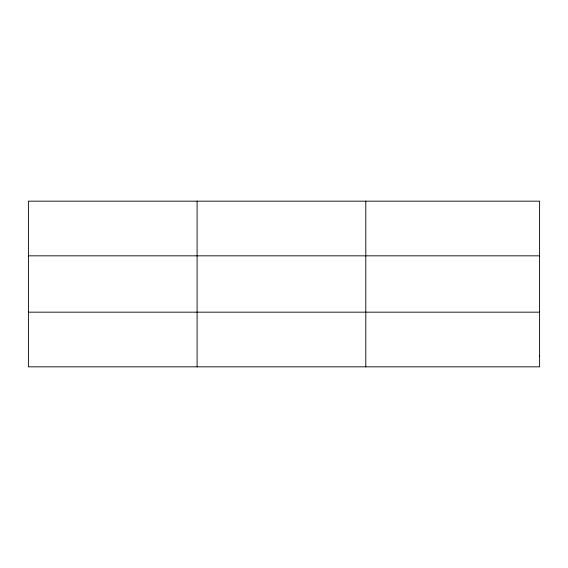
<?xml version="1.0" encoding="UTF-8"?>
<svg xmlns="http://www.w3.org/2000/svg" width="568" height="568" viewBox="0 0 568 568"><rect width="100%" height="100%" fill="white"/><g stroke="black" fill="none" stroke-linecap="round" stroke-linejoin="round"><path stroke-width="0.85" d="M197.096 201.164L197.096 366.836M365.792 201.164L365.792 366.836M28.4 255.834L539.6 255.834M28.4 312.166L539.6 312.166M539.6 355.902L539.6 366.836L28.4 366.836L28.4 201.164L539.6 201.164L539.6 355.902"/></g></svg>
